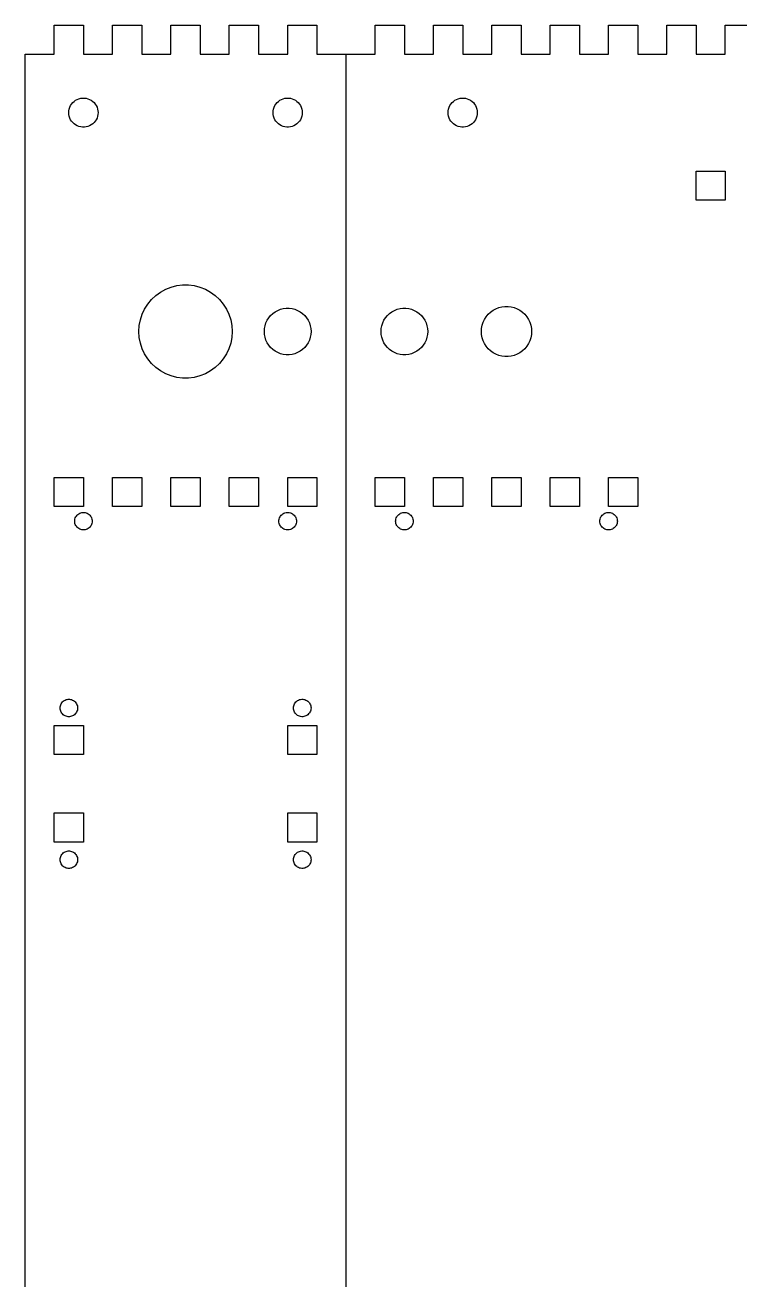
# Model space of a CAD drawing. Extents: x 0 to 495, y 0 to 430.
# Drawn here: x 0.1 to 122.6, y 215.1 to 430.1 of the extents above; entities that cross this region are included whole.
import ezdxf

# ---------------------------------------------------------------- set-up
doc = ezdxf.new("R2010")
doc.units = 0
doc.layers.add('LAYER_1', color=7, linetype='CONTINUOUS')

msp = doc.modelspace()

# ---------------------------------------------------------------- linework, layer by layer
at = {"layer": 'LAYER_1', "color": 7}
for p, q in [((5.141111, 425.141117), (5.141111, 430.141115)), ((5.141111, 430.141115), (10.141111, 430.141115)), ((10.141111, 430.141115), (10.141111, 425.141117)), ((15.141111, 425.141117), (15.141111, 430.141115)), ((15.141111, 430.141115), (20.141111, 430.141115)), ((20.141111, 430.141115), (20.141111, 425.141117)), ((25.141111, 425.141117), (25.141111, 430.141115)), ((25.141111, 430.141115), (30.14111, 430.141115)), ((30.14111, 430.141115), (30.14111, 425.141117)), ((35.141112, 425.141117), (35.141112, 430.141115)), ((35.141112, 430.141115), (40.14111, 430.141115)), ((40.14111, 430.141115), (40.14111, 425.141117)), ((45.141111, 425.141117), (45.141111, 430.141115)), ((45.141111, 430.141115), (50.14111, 430.141115)), ((50.14111, 430.141115), (50.14111, 425.141117)), ((60.141111, 425.141117), (60.141111, 430.141115)), ((60.141111, 430.141115), (65.141111, 430.141115)), ((65.141111, 430.141115), (65.141111, 425.141117)), ((70.141111, 425.141117), (70.141111, 430.141115)), ((70.141111, 430.141115), (75.141111, 430.141115)), ((75.141111, 430.141115), (75.141111, 425.141117)), ((80.141111, 425.141117), (80.141111, 430.141115)), ((80.141111, 430.141115), (85.14111, 430.141115)), ((85.14111, 430.141115), (85.14111, 425.141117)), ((90.141112, 425.141117), (90.141112, 430.141115)), ((90.141112, 430.141115), (95.14111, 430.141115)), ((95.14111, 430.141115), (95.14111, 425.141117)), ((100.141111, 425.141117), (100.141111, 430.141115)), ((100.141111, 430.141115), (105.14111, 430.141115)), ((105.14111, 430.141115), (105.14111, 425.141117)), ((110.141111, 425.141117), (110.141111, 430.141115)), ((110.141111, 430.141115), (115.14111, 430.141115)), ((115.14111, 430.141115), (115.14111, 425.141117)), ((120.141111, 425.141117), (120.141111, 430.141115)), ((120.141111, 430.141115), (125.141112, 430.141115)), ((0.141111, 5.141107), (0.141111, 425.141117)), ((0.141111, 425.141117), (5.141111, 425.141117)), ((10.141111, 425.141117), (15.141111, 425.141117)), ((20.141111, 425.141117), (25.141111, 425.141117)), ((30.14111, 425.141117), (35.141112, 425.141117)), ((40.14111, 425.141117), (45.141111, 425.141117)), ((50.14111, 425.141117), (60.141111, 425.141117)), ((55.141111, 0.141117), (55.141111, 425.141117)), ((65.141111, 425.141117), (70.141111, 425.141117)), ((75.141111, 425.141117), (80.141111, 425.141117)), ((85.14111, 425.141117), (90.141112, 425.141117)), ((95.14111, 425.141117), (100.141111, 425.141117)), ((105.14111, 425.141117), (110.141111, 425.141117)), ((115.14111, 425.141117), (120.141111, 425.141117)), ((8.547111, 417.067117), (8.801111, 417.252117)), ((8.801111, 417.252117), (9.077111, 417.403117)), ((9.077111, 417.403117), (9.368111, 417.519116)), ((9.368111, 417.519116), (9.673111, 417.597116)), ((9.673111, 417.597116), (9.984111, 417.636117)), ((9.984111, 417.636117), (10.298111, 417.636117)), ((10.298111, 417.636117), (10.609111, 417.597116)), ((10.609111, 417.597116), (10.914111, 417.519116)), ((10.914111, 417.519116), (11.205111, 417.403117)), ((11.205111, 417.403117), (11.481111, 417.252117)), ((11.481111, 417.252117), (11.735111, 417.067117)), ((43.547112, 417.067117), (43.801112, 417.252117)), ((43.801112, 417.252117), (44.077111, 417.403117)), ((44.077111, 417.403117), (44.36811, 417.519116)), ((44.36811, 417.519116), (44.673111, 417.597116)), ((44.673111, 417.597116), (44.984111, 417.636117)), ((44.984111, 417.636117), (45.298112, 417.636117)), ((45.298112, 417.636117), (45.609112, 417.597116)), ((45.609112, 417.597116), (45.91411, 417.519116)), ((45.91411, 417.519116), (46.205112, 417.403117)), ((46.205112, 417.403117), (46.481111, 417.252117)), ((46.481111, 417.252117), (46.735111, 417.067117)), ((73.547111, 417.067117), (73.801111, 417.252117)), ((73.801111, 417.252117), (74.077111, 417.403117)), ((74.077111, 417.403117), (74.368111, 417.519116)), ((74.368111, 417.519116), (74.673111, 417.597116)), ((74.673111, 417.597116), (74.984111, 417.636117)), ((74.984111, 417.636117), (75.298111, 417.636117)), ((75.298111, 417.636117), (75.609111, 417.597116)), ((75.609111, 417.597116), (75.914111, 417.519116)), ((75.914111, 417.519116), (76.205111, 417.403117)), ((76.205111, 417.403117), (76.481111, 417.252117)), ((76.481111, 417.252117), (76.735111, 417.067117)), ((7.661111, 414.828116), (7.64111, 415.141117)), ((7.641111, 415.141117), (7.661112, 415.454116)), ((7.661111, 415.454116), (7.720111, 415.763115)), ((7.720111, 415.763115), (7.817111, 416.061116)), ((7.817111, 416.061116), (7.950111, 416.345117)), ((7.950111, 416.345117), (8.118111, 416.610115)), ((8.118111, 416.610115), (8.319111, 416.852118)), ((8.319111, 416.852118), (8.547111, 417.067117)), ((11.735111, 417.067117), (11.963111, 416.852118)), ((11.963111, 416.852118), (12.164111, 416.610115)), ((12.164111, 416.610115), (12.332111, 416.345117)), ((12.332111, 416.345117), (12.465111, 416.061116)), ((12.465111, 416.061116), (12.562111, 415.763115)), ((12.562111, 415.763115), (12.621111, 415.454116)), ((12.641111, 415.141117), (12.62111, 414.828116)), ((12.621111, 415.454116), (12.641112, 415.141117)), ((42.661112, 414.828116), (42.641102, 415.141117)), ((42.641111, 415.141117), (42.66112, 415.454116)), ((42.661112, 415.454116), (42.72011, 415.763115)), ((42.72011, 415.763115), (42.81711, 416.061116)), ((42.81711, 416.061116), (42.95011, 416.345117)), ((42.95011, 416.345117), (43.118111, 416.610115)), ((43.118111, 416.610115), (43.31911, 416.852118)), ((43.31911, 416.852118), (43.547112, 417.067117)), ((46.735111, 417.067117), (46.96311, 416.852118)), ((46.96311, 416.852118), (47.164111, 416.610115)), ((47.164111, 416.610115), (47.33211, 416.345117)), ((47.33211, 416.345117), (47.46511, 416.061116)), ((47.46511, 416.061116), (47.56211, 415.763115)), ((47.56211, 415.763115), (47.621111, 415.454116)), ((47.641112, 415.141117), (47.621103, 414.828116)), ((47.621111, 415.454116), (47.641121, 415.141117)), ((72.661111, 414.828116), (72.64111, 415.141117)), ((72.641111, 415.141117), (72.661112, 415.454116)), ((72.661111, 415.454116), (72.720111, 415.763115)), ((72.720111, 415.763115), (72.817111, 416.061116)), ((72.817111, 416.061116), (72.950111, 416.345117)), ((72.950111, 416.345117), (73.118111, 416.610115)), ((73.118111, 416.610115), (73.319111, 416.852118)), ((73.319111, 416.852118), (73.547111, 417.067117)), ((76.735111, 417.067117), (76.963111, 416.852118)), ((76.963111, 416.852118), (77.164111, 416.610115)), ((77.164111, 416.610115), (77.332111, 416.345117)), ((77.332111, 416.345117), (77.465111, 416.061116)), ((77.465111, 416.061116), (77.562111, 415.763115)), ((77.562111, 415.763115), (77.621111, 415.454116)), ((77.641111, 415.141117), (77.62111, 414.828116)), ((77.621111, 415.454116), (77.641112, 415.141117)), ((7.720111, 414.519116), (7.661111, 414.828116)), ((7.817111, 414.221115), (7.720111, 414.519116)), ((7.950111, 413.937115), (7.817111, 414.221115)), ((8.118111, 413.672117), (7.950111, 413.937115)), ((8.319111, 413.430117), (8.118111, 413.672117)), ((8.547111, 413.215117), (8.319111, 413.430117)), ((8.801111, 413.030115), (8.547111, 413.215117)), ((9.077111, 412.879117), (8.801111, 413.030115)), ((9.368111, 412.763115), (9.077111, 412.879117)), ((11.205111, 412.879117), (10.914111, 412.763115)), ((11.481111, 413.030115), (11.205111, 412.879117)), ((11.735111, 413.215117), (11.481111, 413.030115)), ((11.963111, 413.430117), (11.735111, 413.215117)), ((12.164111, 413.672117), (11.963111, 413.430117)), ((12.332111, 413.937115), (12.164111, 413.672117)), ((12.465111, 414.221115), (12.332111, 413.937115)), ((12.562111, 414.519116), (12.465111, 414.221115)), ((12.621111, 414.828116), (12.562111, 414.519116)), ((42.72011, 414.519116), (42.661112, 414.828116)), ((42.81711, 414.221115), (42.72011, 414.519116)), ((42.95011, 413.937115), (42.81711, 414.221115)), ((43.118111, 413.672117), (42.95011, 413.937115)), ((43.31911, 413.430117), (43.118111, 413.672117)), ((43.547112, 413.215117), (43.31911, 413.430117)), ((43.801112, 413.030115), (43.547112, 413.215117)), ((44.077111, 412.879117), (43.801112, 413.030115)), ((44.36811, 412.763115), (44.077111, 412.879117)), ((46.205112, 412.879117), (45.91411, 412.763115)), ((46.481111, 413.030115), (46.205112, 412.879117)), ((46.735111, 413.215117), (46.481111, 413.030115)), ((46.96311, 413.430117), (46.735111, 413.215117)), ((47.164111, 413.672117), (46.96311, 413.430117)), ((47.33211, 413.937115), (47.164111, 413.672117)), ((47.46511, 414.221115), (47.33211, 413.937115)), ((47.56211, 414.519116), (47.46511, 414.221115)), ((47.621111, 414.828116), (47.56211, 414.519116)), ((72.720111, 414.519116), (72.661111, 414.828116)), ((72.817111, 414.221115), (72.720111, 414.519116)), ((72.950111, 413.937115), (72.817111, 414.221115)), ((73.118111, 413.672117), (72.950111, 413.937115)), ((73.319111, 413.430117), (73.118111, 413.672117)), ((73.547111, 413.215117), (73.319111, 413.430117)), ((73.801111, 413.030115), (73.547111, 413.215117)), ((74.077111, 412.879117), (73.801111, 413.030115)), ((74.368111, 412.763115), (74.077111, 412.879117)), ((76.205111, 412.879117), (75.914111, 412.763115)), ((76.481111, 413.030115), (76.205111, 412.879117)), ((76.735111, 413.215117), (76.481111, 413.030115)), ((76.963111, 413.430117), (76.735111, 413.215117)), ((77.164111, 413.672117), (76.963111, 413.430117)), ((77.332111, 413.937115), (77.164111, 413.672117)), ((77.465111, 414.221115), (77.332111, 413.937115)), ((77.562111, 414.519116), (77.465111, 414.221115)), ((77.621111, 414.828116), (77.562111, 414.519116)), ((9.673111, 412.685115), (9.368111, 412.763115)), ((9.984111, 412.646115), (9.673111, 412.685115)), ((10.298111, 412.646115), (9.984111, 412.646115)), ((10.609111, 412.685115), (10.298111, 412.646115)), ((10.914111, 412.763115), (10.609111, 412.685115)), ((44.673111, 412.685115), (44.36811, 412.763115)), ((44.984111, 412.646115), (44.673111, 412.685115)), ((45.298112, 412.646115), (44.984111, 412.646115)), ((45.609112, 412.685115), (45.298112, 412.646115)), ((45.91411, 412.763115), (45.609112, 412.685115)), ((74.673111, 412.685115), (74.368111, 412.763115)), ((74.984111, 412.646115), (74.673111, 412.685115)), ((75.298111, 412.646115), (74.984111, 412.646115)), ((75.609111, 412.685115), (75.298111, 412.646115)), ((75.914111, 412.763115), (75.609111, 412.685115)), ((115.14111, 400.141116), (115.14111, 405.141114)), ((115.14111, 405.141114), (120.141111, 405.141114)), ((120.141111, 405.141114), (120.141111, 400.141116)), ((120.141111, 400.141116), (115.14111, 400.141116)), ((23.354111, 384.396116), (24.235111, 384.880116)), ((24.235111, 384.880116), (25.169111, 385.249116)), ((25.169111, 385.249116), (26.142111, 385.499117)), ((26.142111, 385.499117), (27.139111, 385.625115)), ((27.139111, 385.625115), (28.143111, 385.625115)), ((28.143111, 385.625115), (29.14011, 385.499117)), ((29.14011, 385.499117), (30.113111, 385.249116)), ((30.113111, 385.249116), (31.047111, 384.880116)), ((31.047111, 384.880116), (31.92811, 384.396116)), ((21.169111, 382.343116), (21.809111, 383.117116)), ((21.809111, 383.117116), (22.542111, 383.805114)), ((22.542111, 383.805114), (23.354111, 384.396116)), ((31.92811, 384.396116), (32.740112, 383.805114)), ((32.740112, 383.805114), (33.473111, 383.117116)), ((33.473111, 383.117116), (34.113112, 382.343116)), ((19.892111, 379.631116), (20.203111, 380.586116)), ((20.203111, 380.586116), (20.631111, 381.495117)), ((20.631111, 381.495117), (21.169111, 382.343116)), ((34.113112, 382.343116), (34.651112, 381.495117)), ((34.651112, 381.495117), (35.07911, 380.586116)), ((35.07911, 380.586116), (35.390111, 379.631116)), ((42.22511, 380.379115), (42.591112, 380.723115)), ((42.591112, 380.723115), (42.998111, 381.018116)), ((42.998111, 381.018116), (43.438112, 381.260116)), ((43.438112, 381.260116), (43.905111, 381.445116)), ((43.905111, 381.445116), (44.391112, 381.570115)), ((44.391112, 381.570115), (44.890111, 381.633115)), ((44.890111, 381.633115), (45.392111, 381.633115)), ((45.392111, 381.633115), (45.891111, 381.570115)), ((45.891111, 381.570115), (46.377112, 381.445116)), ((46.377112, 381.445116), (46.844111, 381.260116)), ((46.844111, 381.260116), (47.284112, 381.018116)), ((47.284112, 381.018116), (47.691111, 380.723115)), ((47.691111, 380.723115), (48.05711, 380.379115)), ((62.225111, 380.379115), (62.591111, 380.723115)), ((62.591111, 380.723115), (62.998111, 381.018116)), ((62.998111, 381.018116), (63.438111, 381.260116)), ((63.438111, 381.260116), (63.905111, 381.445116)), ((63.905111, 381.445116), (64.391111, 381.570115)), ((64.391111, 381.570115), (64.890111, 381.633115)), ((64.890111, 381.633115), (65.392111, 381.633115)), ((65.392111, 381.633115), (65.891111, 381.570115)), ((65.891111, 381.570115), (66.377111, 381.445116)), ((66.377111, 381.445116), (66.844111, 381.260116)), ((66.844111, 381.260116), (67.284111, 381.018116)), ((67.284111, 381.018116), (67.691111, 380.723115)), ((67.691111, 380.723115), (68.057111, 380.379115)), ((79.162111, 380.168117), (79.506111, 380.585117)), ((79.506111, 380.585117), (79.900111, 380.954117)), ((79.900111, 380.954117), (80.337111, 381.272116)), ((80.337111, 381.272116), (80.810111, 381.532116)), ((80.810111, 381.532116), (81.312111, 381.731117)), ((81.312111, 381.731117), (81.835111, 381.865116)), ((81.835111, 381.865116), (82.371111, 381.933115)), ((82.371111, 381.933115), (82.911111, 381.933115)), ((82.911111, 381.933115), (83.447111, 381.865116)), ((83.447111, 381.865116), (83.970111, 381.731117)), ((83.970111, 381.731117), (84.472111, 381.532116)), ((84.472111, 381.532116), (84.94511, 381.272116)), ((84.94511, 381.272116), (85.382111, 380.954117)), ((85.382111, 380.954117), (85.77611, 380.585117)), ((85.77611, 380.585117), (86.120111, 380.168117)), ((19.641111, 377.641116), (19.704111, 378.644117)), ((19.704111, 378.644117), (19.892111, 379.631116)), ((35.390111, 379.631116), (35.57811, 378.644117)), ((35.57811, 378.644117), (35.641111, 377.641116)), ((41.173112, 378.142117), (41.267112, 378.636116)), ((41.267112, 378.636116), (41.422111, 379.113116)), ((41.422111, 379.113116), (41.636112, 379.568115)), ((41.636112, 379.568115), (41.905112, 379.992114)), ((41.905112, 379.992114), (42.22511, 380.379115)), ((48.05711, 380.379115), (48.377111, 379.992114)), ((48.377111, 379.992114), (48.646111, 379.568115)), ((48.646111, 379.568115), (48.860112, 379.113116)), ((48.860112, 379.113116), (49.015111, 378.636116)), ((49.015111, 378.636116), (49.109111, 378.142117)), ((61.173111, 378.142117), (61.267111, 378.636116)), ((61.267111, 378.636116), (61.422111, 379.113116)), ((61.422111, 379.113116), (61.636111, 379.568115)), ((61.636111, 379.568115), (61.905111, 379.992114)), ((61.905111, 379.992114), (62.225111, 380.379115)), ((68.057111, 380.379115), (68.377111, 379.992114)), ((68.377111, 379.992114), (68.646111, 379.568115)), ((68.646111, 379.568115), (68.860111, 379.113116)), ((68.860111, 379.113116), (69.015111, 378.636116)), ((69.015111, 378.636116), (69.109111, 378.142117)), ((78.375111, 378.180115), (78.476111, 378.710117)), ((78.476111, 378.710117), (78.643111, 379.224117)), ((78.643111, 379.224117), (78.873111, 379.713115)), ((78.873111, 379.713115), (79.162111, 380.168117)), ((86.120111, 380.168117), (86.409112, 379.713115)), ((86.409112, 379.713115), (86.639112, 379.224117)), ((86.639112, 379.224117), (86.806111, 378.710117)), ((86.806111, 378.710117), (86.90711, 378.180115)), ((19.704111, 376.638115), (19.641111, 377.641116)), ((19.892111, 375.651116), (19.704111, 376.638115)), ((35.57811, 376.638115), (35.390111, 375.651116)), ((35.641111, 377.641116), (35.57811, 376.638115)), ((41.141111, 377.641116), (41.173112, 378.142117)), ((41.173112, 377.140115), (41.141111, 377.641116)), ((41.267112, 376.646116), (41.173112, 377.140115)), ((41.422111, 376.169115), (41.267112, 376.646116)), ((49.015111, 376.646116), (48.860112, 376.169115)), ((49.109111, 377.140115), (49.015111, 376.646116)), ((49.109111, 378.142117), (49.141112, 377.641116)), ((49.141112, 377.641116), (49.109111, 377.140115)), ((61.141111, 377.641116), (61.173111, 378.142117)), ((61.173111, 377.140115), (61.141111, 377.641116)), ((61.267111, 376.646116), (61.173111, 377.140115)), ((61.422111, 376.169115), (61.267111, 376.646116)), ((69.015111, 376.646116), (68.860111, 376.169115)), ((69.109111, 377.140115), (69.015111, 376.646116)), ((69.109111, 378.142117), (69.141111, 377.641116)), ((69.141111, 377.641116), (69.109111, 377.140115)), ((78.341111, 377.641116), (78.375111, 378.180115)), ((78.375111, 377.102117), (78.341111, 377.641116)), ((78.476111, 376.572115), (78.375111, 377.102117)), ((78.643111, 376.058114), (78.476111, 376.572115)), ((86.806111, 376.572115), (86.639112, 376.058114)), ((86.90711, 377.102117), (86.806111, 376.572115)), ((86.90711, 378.180115), (86.941112, 377.641116)), ((86.941112, 377.641116), (86.90711, 377.102117)), ((20.203111, 374.696116), (19.892111, 375.651116)), ((20.631111, 373.787115), (20.203111, 374.696116)), ((35.07911, 374.696116), (34.651112, 373.787115)), ((35.390111, 375.651116), (35.07911, 374.696116)), ((41.636112, 375.714117), (41.422111, 376.169115)), ((41.905112, 375.290117), (41.636112, 375.714117)), ((42.22511, 374.903117), (41.905112, 375.290117)), ((42.591112, 374.559117), (42.22511, 374.903117)), ((42.998111, 374.264115), (42.591112, 374.559117)), ((43.438112, 374.022115), (42.998111, 374.264115)), ((47.284112, 374.264115), (46.844111, 374.022115)), ((47.691111, 374.559117), (47.284112, 374.264115)), ((48.05711, 374.903117), (47.691111, 374.559117)), ((48.377111, 375.290117), (48.05711, 374.903117)), ((48.646111, 375.714117), (48.377111, 375.290117)), ((48.860112, 376.169115), (48.646111, 375.714117)), ((61.636111, 375.714117), (61.422111, 376.169115)), ((61.905111, 375.290117), (61.636111, 375.714117)), ((62.225111, 374.903117), (61.905111, 375.290117)), ((62.591111, 374.559117), (62.225111, 374.903117)), ((62.998111, 374.264115), (62.591111, 374.559117)), ((63.438111, 374.022115), (62.998111, 374.264115)), ((67.284111, 374.264115), (66.844111, 374.022115)), ((67.691111, 374.559117), (67.284111, 374.264115)), ((68.057111, 374.903117), (67.691111, 374.559117)), ((68.377111, 375.290117), (68.057111, 374.903117)), ((68.646111, 375.714117), (68.377111, 375.290117)), ((68.860111, 376.169115), (68.646111, 375.714117)), ((78.873111, 375.569117), (78.643111, 376.058114)), ((79.162111, 375.114115), (78.873111, 375.569117)), ((79.506111, 374.697115), (79.162111, 375.114115)), ((79.900111, 374.328115), (79.506111, 374.697115)), ((80.337111, 374.010115), (79.900111, 374.328115)), ((85.382111, 374.328115), (84.94511, 374.010115)), ((85.77611, 374.697115), (85.382111, 374.328115)), ((86.120111, 375.114115), (85.77611, 374.697115)), ((86.409112, 375.569117), (86.120111, 375.114115)), ((86.639112, 376.058114), (86.409112, 375.569117)), ((21.169111, 372.939116), (20.631111, 373.787115)), ((21.809111, 372.165116), (21.169111, 372.939116)), ((22.542111, 371.477117), (21.809111, 372.165116)), ((33.473111, 372.165116), (32.740112, 371.477117)), ((34.113112, 372.939116), (33.473111, 372.165116)), ((34.651112, 373.787115), (34.113112, 372.939116)), ((43.905111, 373.837116), (43.438112, 374.022115)), ((44.391112, 373.712117), (43.905111, 373.837116)), ((44.890111, 373.649116), (44.391112, 373.712117)), ((45.392111, 373.649116), (44.890111, 373.649116)), ((45.891111, 373.712117), (45.392111, 373.649116)), ((46.377112, 373.837116), (45.891111, 373.712117)), ((46.844111, 374.022115), (46.377112, 373.837116)), ((63.905111, 373.837116), (63.438111, 374.022115)), ((64.391111, 373.712117), (63.905111, 373.837116)), ((64.890111, 373.649116), (64.391111, 373.712117)), ((65.392111, 373.649116), (64.890111, 373.649116)), ((65.891111, 373.712117), (65.392111, 373.649116)), ((66.377111, 373.837116), (65.891111, 373.712117)), ((66.844111, 374.022115), (66.377111, 373.837116)), ((80.810111, 373.750115), (80.337111, 374.010115)), ((81.312111, 373.551115), (80.810111, 373.750115)), ((81.835111, 373.417116), (81.312111, 373.551115)), ((82.371111, 373.349117), (81.835111, 373.417116)), ((82.911111, 373.349117), (82.371111, 373.349117)), ((83.447111, 373.417116), (82.911111, 373.349117)), ((83.970111, 373.551115), (83.447111, 373.417116)), ((84.472111, 373.750115), (83.970111, 373.551115)), ((84.94511, 374.010115), (84.472111, 373.750115)), ((23.354111, 370.886116), (22.542111, 371.477117)), ((24.235111, 370.402116), (23.354111, 370.886116)), ((25.169111, 370.033116), (24.235111, 370.402116)), ((26.142111, 369.783115), (25.169111, 370.033116)), ((30.113111, 370.033116), (29.14011, 369.783115)), ((31.047111, 370.402116), (30.113111, 370.033116)), ((31.92811, 370.886116), (31.047111, 370.402116)), ((32.740112, 371.477117), (31.92811, 370.886116)), ((27.139111, 369.657117), (26.142111, 369.783115)), ((28.143111, 369.657117), (27.139111, 369.657117)), ((29.14011, 369.783115), (28.143111, 369.657117)), ((5.141111, 347.641117), (5.141111, 352.641115)), ((5.141111, 352.641115), (10.141111, 352.641115)), ((10.141111, 352.641115), (10.141111, 347.641117)), ((15.141111, 347.641117), (15.141111, 352.641115)), ((15.141111, 352.641115), (20.141111, 352.641115)), ((20.141111, 352.641115), (20.141111, 347.641117)), ((25.141111, 347.641117), (25.141111, 352.641115)), ((25.141111, 352.641115), (30.14111, 352.641115)), ((30.14111, 352.641115), (30.14111, 347.641117)), ((35.141112, 347.641117), (35.141112, 352.641115)), ((35.141112, 352.641115), (40.14111, 352.641115)), ((40.14111, 352.641115), (40.14111, 347.641117)), ((45.141111, 347.641117), (45.141111, 352.641115)), ((45.141111, 352.641115), (50.14111, 352.641115)), ((50.14111, 352.641115), (50.14111, 347.641117)), ((60.141111, 347.641117), (60.141111, 352.641115)), ((60.141111, 352.641115), (65.141111, 352.641115)), ((65.141111, 352.641115), (65.141111, 347.641117)), ((70.141111, 347.641117), (70.141111, 352.641115)), ((70.141111, 352.641115), (75.141111, 352.641115)), ((75.141111, 352.641115), (75.141111, 347.641117)), ((80.141111, 347.641117), (80.141111, 352.641115)), ((80.141111, 352.641115), (85.14111, 352.641115)), ((85.14111, 352.641115), (85.14111, 347.641117)), ((90.141112, 347.641117), (90.141112, 352.641115)), ((90.141112, 352.641115), (95.14111, 352.641115)), ((95.14111, 352.641115), (95.14111, 347.641117)), ((100.141111, 347.641117), (100.141111, 352.641115)), ((100.141111, 352.641115), (105.14111, 352.641115)), ((105.14111, 352.641115), (105.14111, 347.641117)), ((10.141111, 347.641117), (5.141111, 347.641117)), ((8.927111, 346.023117), (9.048111, 346.168117)), ((9.048111, 346.168117), (9.185111, 346.297115)), ((9.185111, 346.297115), (9.337111, 346.407117)), ((9.337111, 346.407117), (9.502111, 346.498117)), ((9.502111, 346.498117), (9.677111, 346.568116)), ((9.677111, 346.568116), (9.860111, 346.614116)), ((9.860111, 346.614116), (10.047111, 346.638116)), ((10.047111, 346.638116), (10.235111, 346.638116)), ((10.235111, 346.638116), (10.422111, 346.614127)), ((10.422111, 346.614116), (10.605111, 346.568116)), ((10.605111, 346.568116), (10.780111, 346.498117)), ((10.780111, 346.498117), (10.945111, 346.407117)), ((10.945111, 346.407117), (11.097111, 346.297115)), ((11.097111, 346.297115), (11.234111, 346.168117)), ((11.234111, 346.168117), (11.355111, 346.023117)), ((20.141111, 347.641117), (15.141111, 347.641117)), ((30.14111, 347.641117), (25.141111, 347.641117)), ((40.14111, 347.641117), (35.141112, 347.641117)), ((43.92711, 346.023117), (44.04811, 346.168117)), ((44.04811, 346.168117), (44.185112, 346.297115)), ((44.185112, 346.297115), (44.337111, 346.407117)), ((44.337111, 346.407117), (44.502112, 346.498117)), ((44.502112, 346.498117), (44.67711, 346.568116)), ((44.67711, 346.568116), (44.860111, 346.614116)), ((44.860111, 346.614116), (45.047112, 346.638104)), ((45.047112, 346.638116), (45.235111, 346.638116)), ((50.14111, 347.641117), (45.141111, 347.641117)), ((45.235111, 346.638116), (45.422112, 346.614127)), ((45.422112, 346.614116), (45.60511, 346.568116)), ((45.60511, 346.568116), (45.780111, 346.498117)), ((45.780111, 346.498117), (45.945112, 346.407117)), ((45.945112, 346.407117), (46.097111, 346.297115)), ((46.097111, 346.297115), (46.23411, 346.168117)), ((46.23411, 346.168117), (46.35511, 346.023117)), ((65.141111, 347.641117), (60.141111, 347.641117)), ((63.927111, 346.023117), (64.048111, 346.168117)), ((64.048111, 346.168117), (64.185111, 346.297115)), ((64.185111, 346.297115), (64.337111, 346.407117)), ((64.337111, 346.407117), (64.502111, 346.498117)), ((64.502111, 346.498117), (64.677111, 346.568116)), ((64.677111, 346.568116), (64.860111, 346.614116)), ((64.860111, 346.614116), (65.047111, 346.638116)), ((65.047111, 346.638116), (65.235111, 346.638116)), ((65.235111, 346.638116), (65.422111, 346.614127)), ((65.422111, 346.614116), (65.605111, 346.568116)), ((65.605111, 346.568116), (65.780111, 346.498117)), ((65.780111, 346.498117), (65.945111, 346.407117)), ((65.945111, 346.407117), (66.097111, 346.297115)), ((66.097111, 346.297115), (66.234111, 346.168117)), ((66.234111, 346.168117), (66.355111, 346.023117)), ((75.141111, 347.641117), (70.141111, 347.641117)), ((85.14111, 347.641117), (80.141111, 347.641117)), ((95.14111, 347.641117), (90.141112, 347.641117)), ((98.92711, 346.023117), (99.04811, 346.168117)), ((99.04811, 346.168117), (99.185112, 346.297115)), ((99.185112, 346.297115), (99.337111, 346.407117)), ((99.337111, 346.407117), (99.502112, 346.498117)), ((99.502112, 346.498117), (99.67711, 346.568116)), ((99.67711, 346.568116), (99.860111, 346.614116)), ((99.860111, 346.614116), (100.047112, 346.638104)), ((100.047112, 346.638116), (100.235111, 346.638116)), ((105.14111, 347.641117), (100.141111, 347.641117)), ((100.235111, 346.638116), (100.422112, 346.614127)), ((100.422112, 346.614116), (100.60511, 346.568116)), ((100.60511, 346.568116), (100.780111, 346.498117)), ((100.780111, 346.498117), (100.945112, 346.407117)), ((100.945112, 346.407117), (101.097111, 346.297115)), ((101.097111, 346.297115), (101.23411, 346.168117)), ((101.23411, 346.168117), (101.35511, 346.023117)), ((8.641111, 345.141116), (8.653111, 345.329115)), ((8.653111, 344.953116), (8.641111, 345.141116)), ((8.653111, 345.329115), (8.688111, 345.514115)), ((8.688111, 344.768117), (8.653111, 344.953116)), ((8.688111, 345.514115), (8.746111, 345.693117)), ((8.746111, 344.589115), (8.688111, 344.768117)), ((8.746111, 345.693117), (8.827111, 345.864116)), ((8.827111, 344.418116), (8.746111, 344.589115)), ((8.827111, 345.864116), (8.927111, 346.023117)), ((8.927111, 344.259115), (8.827111, 344.418116)), ((9.048111, 344.114115), (8.927111, 344.259115)), ((9.185111, 343.985117), (9.048111, 344.114115)), ((11.234111, 344.114115), (11.097111, 343.985117)), ((11.355111, 344.259115), (11.234111, 344.114115)), ((11.355111, 346.023117), (11.455111, 345.864116)), ((11.455111, 344.418116), (11.355111, 344.259115)), ((11.455111, 345.864116), (11.536111, 345.693117)), ((11.536111, 344.589115), (11.455111, 344.418116)), ((11.536111, 345.693117), (11.594111, 345.514115)), ((11.594111, 344.768117), (11.536111, 344.589115)), ((11.594111, 345.514115), (11.629111, 345.329115)), ((11.629111, 344.953116), (11.594111, 344.768117)), ((11.629111, 345.329115), (11.641111, 345.141116)), ((11.641111, 345.141116), (11.629111, 344.953116)), ((43.641112, 345.141116), (43.653106, 345.329115)), ((43.653112, 344.953116), (43.641117, 345.141116)), ((43.653112, 345.329115), (43.68811, 345.514115)), ((43.68811, 344.768117), (43.653112, 344.953116)), ((43.68811, 345.514115), (43.746112, 345.693117)), ((43.746112, 344.589115), (43.68811, 344.768117)), ((43.746112, 345.693117), (43.82711, 345.864116)), ((43.82711, 344.418116), (43.746112, 344.589115)), ((43.82711, 345.864116), (43.92711, 346.023117)), ((43.92711, 344.259115), (43.82711, 344.418116)), ((44.04811, 344.114115), (43.92711, 344.259115)), ((44.185112, 343.985117), (44.04811, 344.114115)), ((46.23411, 344.114115), (46.097111, 343.985117)), ((46.35511, 344.259115), (46.23411, 344.114115)), ((46.35511, 346.023117), (46.45511, 345.864116)), ((46.45511, 344.418116), (46.35511, 344.259115)), ((46.45511, 345.864116), (46.53611, 345.693117)), ((46.53611, 344.589115), (46.45511, 344.418116)), ((46.53611, 345.693117), (46.59411, 345.514115)), ((46.59411, 344.768117), (46.53611, 344.589115)), ((46.59411, 345.514115), (46.629111, 345.329115)), ((46.629111, 344.953116), (46.59411, 344.768117)), ((46.629111, 345.329115), (46.641106, 345.141116)), ((46.641111, 345.141116), (46.629117, 344.953116)), ((63.641111, 345.141116), (63.653111, 345.329115)), ((63.653111, 344.953116), (63.641111, 345.141116)), ((63.653111, 345.329115), (63.688111, 345.514115)), ((63.688111, 344.768117), (63.653111, 344.953116)), ((63.688111, 345.514115), (63.746111, 345.693117)), ((63.746111, 344.589115), (63.688111, 344.768117)), ((63.746111, 345.693117), (63.827111, 345.864116)), ((63.827111, 344.418116), (63.746111, 344.589115)), ((63.827111, 345.864116), (63.927111, 346.023117)), ((63.927111, 344.259115), (63.827111, 344.418116)), ((64.048111, 344.114115), (63.927111, 344.259115)), ((64.185111, 343.985117), (64.048111, 344.114115)), ((66.234111, 344.114115), (66.097111, 343.985117)), ((66.355111, 344.259115), (66.234111, 344.114115)), ((66.355111, 346.023117), (66.455111, 345.864116)), ((66.455111, 344.418116), (66.355111, 344.259115)), ((66.455111, 345.864116), (66.536111, 345.693117)), ((66.536111, 344.589115), (66.455111, 344.418116)), ((66.536111, 345.693117), (66.594111, 345.514115)), ((66.594111, 344.768117), (66.536111, 344.589115)), ((66.594111, 345.514115), (66.629111, 345.329115)), ((66.629111, 344.953116), (66.594111, 344.768117)), ((66.629111, 345.329115), (66.641111, 345.141116)), ((66.641111, 345.141116), (66.629111, 344.953116)), ((98.641112, 345.141116), (98.653106, 345.329115)), ((98.653112, 344.953116), (98.641117, 345.141116)), ((98.653112, 345.329115), (98.68811, 345.514115)), ((98.68811, 344.768117), (98.653112, 344.953116)), ((98.68811, 345.514115), (98.746112, 345.693117)), ((98.746112, 344.589115), (98.68811, 344.768117)), ((98.746112, 345.693117), (98.82711, 345.864116)), ((98.82711, 344.418116), (98.746112, 344.589115)), ((98.82711, 345.864116), (98.92711, 346.023117)), ((98.92711, 344.259115), (98.82711, 344.418116)), ((99.04811, 344.114115), (98.92711, 344.259115)), ((99.185112, 343.985117), (99.04811, 344.114115)), ((101.23411, 344.114115), (101.097111, 343.985117)), ((101.35511, 344.259115), (101.23411, 344.114115)), ((101.35511, 346.023117), (101.45511, 345.864116)), ((101.45511, 344.418116), (101.35511, 344.259115)), ((101.45511, 345.864116), (101.536111, 345.693117)), ((101.536111, 344.589115), (101.45511, 344.418116)), ((101.536111, 345.693117), (101.59411, 345.514115)), ((101.59411, 344.768117), (101.536111, 344.589115)), ((101.59411, 345.514115), (101.629111, 345.329115)), ((101.629111, 344.953116), (101.59411, 344.768117)), ((101.629111, 345.329115), (101.641106, 345.141116)), ((101.641111, 345.141116), (101.629117, 344.953116)), ((9.337111, 343.875115), (9.185111, 343.985117)), ((9.502111, 343.784115), (9.337111, 343.875115)), ((9.677111, 343.714116), (9.502111, 343.784115)), ((9.860111, 343.668116), (9.677111, 343.714116)), ((10.047111, 343.644116), (9.860111, 343.668105)), ((10.235111, 343.644116), (10.047111, 343.644116)), ((10.422111, 343.668116), (10.235111, 343.644127)), ((10.605111, 343.714116), (10.422111, 343.668116)), ((10.780111, 343.784115), (10.605111, 343.714116)), ((10.945111, 343.875115), (10.780111, 343.784115)), ((11.097111, 343.985117), (10.945111, 343.875115)), ((44.337111, 343.875115), (44.185112, 343.985117)), ((44.502112, 343.784115), (44.337111, 343.875115)), ((44.67711, 343.714116), (44.502112, 343.784115)), ((44.860111, 343.668116), (44.67711, 343.714116)), ((45.047112, 343.644116), (44.860111, 343.668105)), ((45.235111, 343.644116), (45.047112, 343.644116)), ((45.422112, 343.668116), (45.235111, 343.644127)), ((45.60511, 343.714116), (45.422112, 343.668116)), ((45.780111, 343.784115), (45.60511, 343.714116)), ((45.945112, 343.875115), (45.780111, 343.784115)), ((46.097111, 343.985117), (45.945112, 343.875115)), ((64.337111, 343.875115), (64.185111, 343.985117)), ((64.502111, 343.784115), (64.337111, 343.875115)), ((64.677111, 343.714116), (64.502111, 343.784115)), ((64.860111, 343.668116), (64.677111, 343.714116)), ((65.047111, 343.644116), (64.860111, 343.668105)), ((65.235111, 343.644116), (65.047111, 343.644116)), ((65.422111, 343.668116), (65.235111, 343.644127)), ((65.605111, 343.714116), (65.422111, 343.668116)), ((65.780111, 343.784115), (65.605111, 343.714116)), ((65.945111, 343.875115), (65.780111, 343.784115)), ((66.097111, 343.985117), (65.945111, 343.875115)), ((99.337111, 343.875115), (99.185112, 343.985117)), ((99.502112, 343.784115), (99.337111, 343.875115)), ((99.67711, 343.714116), (99.502112, 343.784115)), ((99.860111, 343.668116), (99.67711, 343.714116)), ((100.047112, 343.644116), (99.860111, 343.668105)), ((100.235111, 343.644116), (100.047112, 343.644116)), ((100.422112, 343.668116), (100.235111, 343.644127)), ((100.60511, 343.714116), (100.422112, 343.668116)), ((100.780111, 343.784115), (100.60511, 343.714116)), ((100.945112, 343.875115), (100.780111, 343.784115)), ((101.097111, 343.985117), (100.945112, 343.875115)), ((6.327111, 313.864116), (6.427111, 314.023116)), ((6.427111, 314.023116), (6.548111, 314.168116)), ((6.548111, 314.168116), (6.685111, 314.297116)), ((6.685111, 314.297116), (6.837111, 314.407116)), ((6.837111, 314.407116), (7.002111, 314.498116)), ((7.002111, 314.498116), (7.177111, 314.568116)), ((7.177111, 314.568116), (7.360111, 314.614116)), ((7.360111, 314.614116), (7.547111, 314.638116)), ((7.547111, 314.638116), (7.735111, 314.638116)), ((7.735111, 314.638116), (7.922111, 314.614116)), ((7.922111, 314.614116), (8.105111, 314.568116)), ((8.105111, 314.568116), (8.280111, 314.498116)), ((8.280111, 314.498116), (8.445111, 314.407116)), ((8.445111, 314.407116), (8.597111, 314.297116)), ((8.597111, 314.297116), (8.734111, 314.168116)), ((8.734111, 314.168116), (8.855111, 314.023116)), ((8.855111, 314.023116), (8.955111, 313.864116)), ((46.327111, 313.864116), (46.427111, 314.023116)), ((46.427111, 314.023116), (46.548111, 314.168116)), ((46.548111, 314.168116), (46.68511, 314.297116)), ((46.68511, 314.297116), (46.837112, 314.407116)), ((46.837112, 314.407116), (47.00211, 314.498116)), ((47.00211, 314.498116), (47.177111, 314.568116)), ((47.177111, 314.568116), (47.360112, 314.614116)), ((47.360112, 314.614116), (47.547112, 314.638116)), ((47.547112, 314.638116), (47.735112, 314.638116)), ((47.735112, 314.638116), (47.922112, 314.614116)), ((47.922112, 314.614116), (48.105111, 314.568116)), ((48.105111, 314.568116), (48.280111, 314.498116)), ((48.280111, 314.498116), (48.445112, 314.407116)), ((48.445112, 314.407116), (48.597112, 314.297116)), ((48.597112, 314.297116), (48.734111, 314.168116)), ((48.734111, 314.168116), (48.855111, 314.023116)), ((48.855111, 314.023116), (48.955111, 313.864116)), ((6.141111, 313.141116), (6.153111, 313.329116)), ((6.153111, 312.953116), (6.141111, 313.141116)), ((6.153111, 313.329116), (6.188111, 313.514116)), ((6.188111, 312.768116), (6.153111, 312.953116)), ((6.188111, 313.514116), (6.246111, 313.693116)), ((6.246111, 312.589116), (6.188111, 312.768116)), ((6.246111, 313.693116), (6.327111, 313.864116)), ((6.327111, 312.418116), (6.246111, 312.589116)), ((6.427111, 312.259116), (6.327111, 312.418116)), ((6.548111, 312.114116), (6.427111, 312.259116)), ((6.685111, 311.985116), (6.548111, 312.114116)), ((6.837111, 311.875116), (6.685111, 311.985116)), ((7.002111, 311.784116), (6.837111, 311.875116)), ((7.177111, 311.714116), (7.002111, 311.784116)), ((8.280111, 311.784116), (8.105111, 311.714116)), ((8.445111, 311.875116), (8.280111, 311.784116)), ((8.597111, 311.985116), (8.445111, 311.875116)), ((8.734111, 312.114116), (8.597111, 311.985116)), ((8.855111, 312.259116), (8.734111, 312.114116)), ((8.955111, 312.418116), (8.855111, 312.259116)), ((8.955111, 313.864116), (9.036111, 313.693116)), ((9.036111, 312.589116), (8.955111, 312.418116)), ((9.036111, 313.693116), (9.094111, 313.514116)), ((9.094111, 312.768116), (9.036111, 312.589116)), ((9.094111, 313.514116), (9.129111, 313.329116)), ((9.129111, 312.953116), (9.094111, 312.768116)), ((9.129111, 313.329116), (9.141111, 313.141116)), ((9.141111, 313.141116), (9.129111, 312.953116)), ((46.141112, 313.141116), (46.153107, 313.329116)), ((46.153112, 312.953116), (46.141118, 313.141116)), ((46.153112, 313.329116), (46.188111, 313.514116)), ((46.188111, 312.768116), (46.153112, 312.953116)), ((46.188111, 313.514116), (46.24611, 313.693116)), ((46.24611, 312.589116), (46.188111, 312.768116)), ((46.24611, 313.693116), (46.327111, 313.864116)), ((46.327111, 312.418116), (46.24611, 312.589116)), ((46.427111, 312.259116), (46.327111, 312.418116)), ((46.548111, 312.114116), (46.427111, 312.259116)), ((46.68511, 311.985116), (46.548111, 312.114116)), ((46.837112, 311.875116), (46.68511, 311.985116)), ((47.00211, 311.784116), (46.837112, 311.875116)), ((47.177111, 311.714116), (47.00211, 311.784116)), ((48.280111, 311.784116), (48.105111, 311.714116)), ((48.445112, 311.875116), (48.280111, 311.784116)), ((48.597112, 311.985116), (48.445112, 311.875116)), ((48.734111, 312.114116), (48.597112, 311.985116)), ((48.855111, 312.259116), (48.734111, 312.114116)), ((48.955111, 312.418116), (48.855111, 312.259116)), ((48.955111, 313.864116), (49.036111, 313.693116)), ((49.036111, 312.589116), (48.955111, 312.418116)), ((49.036111, 313.693116), (49.094111, 313.514116)), ((49.094111, 312.768116), (49.036111, 312.589116)), ((49.094111, 313.514116), (49.129112, 313.329116)), ((49.129112, 312.953116), (49.094111, 312.768116)), ((49.129112, 313.329116), (49.141106, 313.141116)), ((49.141112, 313.141116), (49.129117, 312.953116)), ((5.141111, 305.141116), (5.141111, 310.141116)), ((5.141111, 310.141116), (10.141111, 310.141116)), ((7.360111, 311.668116), (7.177111, 311.714116)), ((7.547111, 311.644116), (7.360111, 311.668116)), ((7.735111, 311.644116), (7.547111, 311.644116)), ((7.922111, 311.668116), (7.735111, 311.644116)), ((8.105111, 311.714116), (7.922111, 311.668116)), ((10.141111, 310.141116), (10.141111, 305.141116)), ((45.141111, 305.141116), (45.141111, 310.141116)), ((45.141111, 310.141116), (50.14111, 310.141116)), ((47.360112, 311.668116), (47.177111, 311.714116)), ((47.547112, 311.644116), (47.360112, 311.668116)), ((47.735112, 311.644116), (47.547112, 311.644116)), ((47.922112, 311.668116), (47.735112, 311.644116)), ((48.105111, 311.714116), (47.922112, 311.668116)), ((50.14111, 310.141116), (50.14111, 305.141116)), ((10.141111, 305.141116), (5.141111, 305.141116)), ((50.14111, 305.141116), (45.141111, 305.141116)), ((5.141111, 290.141116), (5.141111, 295.141116)), ((5.141111, 295.141116), (10.141111, 295.141116)), ((10.141111, 295.141116), (10.141111, 290.141116)), ((45.141111, 290.141116), (45.141111, 295.141116)), ((45.141111, 295.141116), (50.14111, 295.141116)), ((50.14111, 295.141116), (50.14111, 290.141116)), ((10.141111, 290.141116), (5.141111, 290.141116)), ((6.427111, 288.023116), (6.548111, 288.168116)), ((6.548111, 288.168116), (6.685111, 288.297116)), ((6.685111, 288.297116), (6.837111, 288.407116)), ((6.837111, 288.407116), (7.002111, 288.498116)), ((7.002111, 288.498116), (7.177111, 288.568116)), ((7.177111, 288.568116), (7.360111, 288.614116)), ((7.360111, 288.614116), (7.547111, 288.638116)), ((7.547111, 288.638116), (7.735111, 288.638116)), ((7.735111, 288.638116), (7.922111, 288.614116)), ((7.922111, 288.614116), (8.105111, 288.568116)), ((8.105111, 288.568116), (8.280111, 288.498116)), ((8.280111, 288.498116), (8.445111, 288.407116)), ((8.445111, 288.407116), (8.597111, 288.297116)), ((8.597111, 288.297116), (8.734111, 288.168116)), ((8.734111, 288.168116), (8.855111, 288.023116)), ((50.14111, 290.141116), (45.141111, 290.141116)), ((46.427111, 288.023116), (46.548111, 288.168116)), ((46.548111, 288.168116), (46.68511, 288.297116)), ((46.68511, 288.297116), (46.837112, 288.407116)), ((46.837112, 288.407116), (47.00211, 288.498116)), ((47.00211, 288.498116), (47.177111, 288.568116)), ((47.177111, 288.568116), (47.360112, 288.614116)), ((47.360112, 288.614116), (47.547112, 288.638116)), ((47.547112, 288.638116), (47.735112, 288.638116)), ((47.735112, 288.638116), (47.922112, 288.614116)), ((47.922112, 288.614116), (48.105111, 288.568116)), ((48.105111, 288.568116), (48.280111, 288.498116)), ((48.280111, 288.498116), (48.445112, 288.407116)), ((48.445112, 288.407116), (48.597112, 288.297116)), ((48.597112, 288.297116), (48.734111, 288.168116)), ((48.734111, 288.168116), (48.855111, 288.023116)), ((6.141111, 287.141116), (6.153111, 287.329116)), ((6.153111, 286.953116), (6.141111, 287.141116)), ((6.153111, 287.329116), (6.188111, 287.514116)), ((6.188111, 286.768116), (6.153111, 286.953116)), ((6.188111, 287.514116), (6.246111, 287.693116)), ((6.246111, 286.589116), (6.188111, 286.768116)), ((6.246111, 287.693116), (6.327111, 287.864116)), ((6.327111, 286.418116), (6.246111, 286.589116)), ((6.327111, 287.864116), (6.427111, 288.023116)), ((6.427111, 286.259116), (6.327111, 286.418116)), ((6.548111, 286.114116), (6.427111, 286.259116)), ((6.685111, 285.985116), (6.548111, 286.114116)), ((6.837111, 285.875116), (6.685111, 285.985116)), ((8.597111, 285.985116), (8.445111, 285.875116)), ((8.734111, 286.114116), (8.597111, 285.985116)), ((8.855111, 286.259116), (8.734111, 286.114116)), ((8.855111, 288.023116), (8.955111, 287.864116)), ((8.955111, 286.418116), (8.855111, 286.259116)), ((8.955111, 287.864116), (9.036111, 287.693116)), ((9.036111, 286.589116), (8.955111, 286.418116)), ((9.036111, 287.693116), (9.094111, 287.514116)), ((9.094111, 286.768116), (9.036111, 286.589116)), ((9.094111, 287.514116), (9.129111, 287.329116)), ((9.129111, 286.953116), (9.094111, 286.768116)), ((9.129111, 287.329116), (9.141111, 287.141116)), ((9.141111, 287.141116), (9.129111, 286.953116)), ((46.141112, 287.141116), (46.153107, 287.329116)), ((46.153112, 286.953116), (46.141118, 287.141116)), ((46.153112, 287.329116), (46.188111, 287.514116)), ((46.188111, 286.768116), (46.153112, 286.953116)), ((46.188111, 287.514116), (46.24611, 287.693116)), ((46.24611, 286.589116), (46.188111, 286.768116)), ((46.24611, 287.693116), (46.327111, 287.864116)), ((46.327111, 286.418116), (46.24611, 286.589116)), ((46.327111, 287.864116), (46.427111, 288.023116)), ((46.427111, 286.259116), (46.327111, 286.418116)), ((46.548111, 286.114116), (46.427111, 286.259116)), ((46.68511, 285.985116), (46.548111, 286.114116)), ((46.837112, 285.875116), (46.68511, 285.985116)), ((48.597112, 285.985116), (48.445112, 285.875116)), ((48.734111, 286.114116), (48.597112, 285.985116)), ((48.855111, 286.259116), (48.734111, 286.114116)), ((48.855111, 288.023116), (48.955111, 287.864116)), ((48.955111, 286.418116), (48.855111, 286.259116)), ((48.955111, 287.864116), (49.036111, 287.693116)), ((49.036111, 286.589116), (48.955111, 286.418116)), ((49.036111, 287.693116), (49.094111, 287.514116)), ((49.094111, 286.768116), (49.036111, 286.589116)), ((49.094111, 287.514116), (49.129112, 287.329116)), ((49.129112, 286.953116), (49.094111, 286.768116)), ((49.129112, 287.329116), (49.141106, 287.141116)), ((49.141112, 287.141116), (49.129117, 286.953116)), ((7.002111, 285.784116), (6.837111, 285.875116)), ((7.177111, 285.714116), (7.002111, 285.784116)), ((7.360111, 285.668116), (7.177111, 285.714116)), ((7.547111, 285.644116), (7.360111, 285.668116)), ((7.735111, 285.644116), (7.547111, 285.644116)), ((7.922111, 285.668116), (7.735111, 285.644116)), ((8.105111, 285.714116), (7.922111, 285.668116)), ((8.280111, 285.784116), (8.105111, 285.714116)), ((8.445111, 285.875116), (8.280111, 285.784116)), ((47.00211, 285.784116), (46.837112, 285.875116)), ((47.177111, 285.714116), (47.00211, 285.784116)), ((47.360112, 285.668116), (47.177111, 285.714116)), ((47.547112, 285.644116), (47.360112, 285.668116)), ((47.735112, 285.644116), (47.547112, 285.644116)), ((47.922112, 285.668116), (47.735112, 285.644116)), ((48.105111, 285.714116), (47.922112, 285.668116)), ((48.280111, 285.784116), (48.105111, 285.714116)), ((48.445112, 285.875116), (48.280111, 285.784116))]:
    msp.add_line(p, q, dxfattribs=at)

doc.saveas('drawing.dxf')
